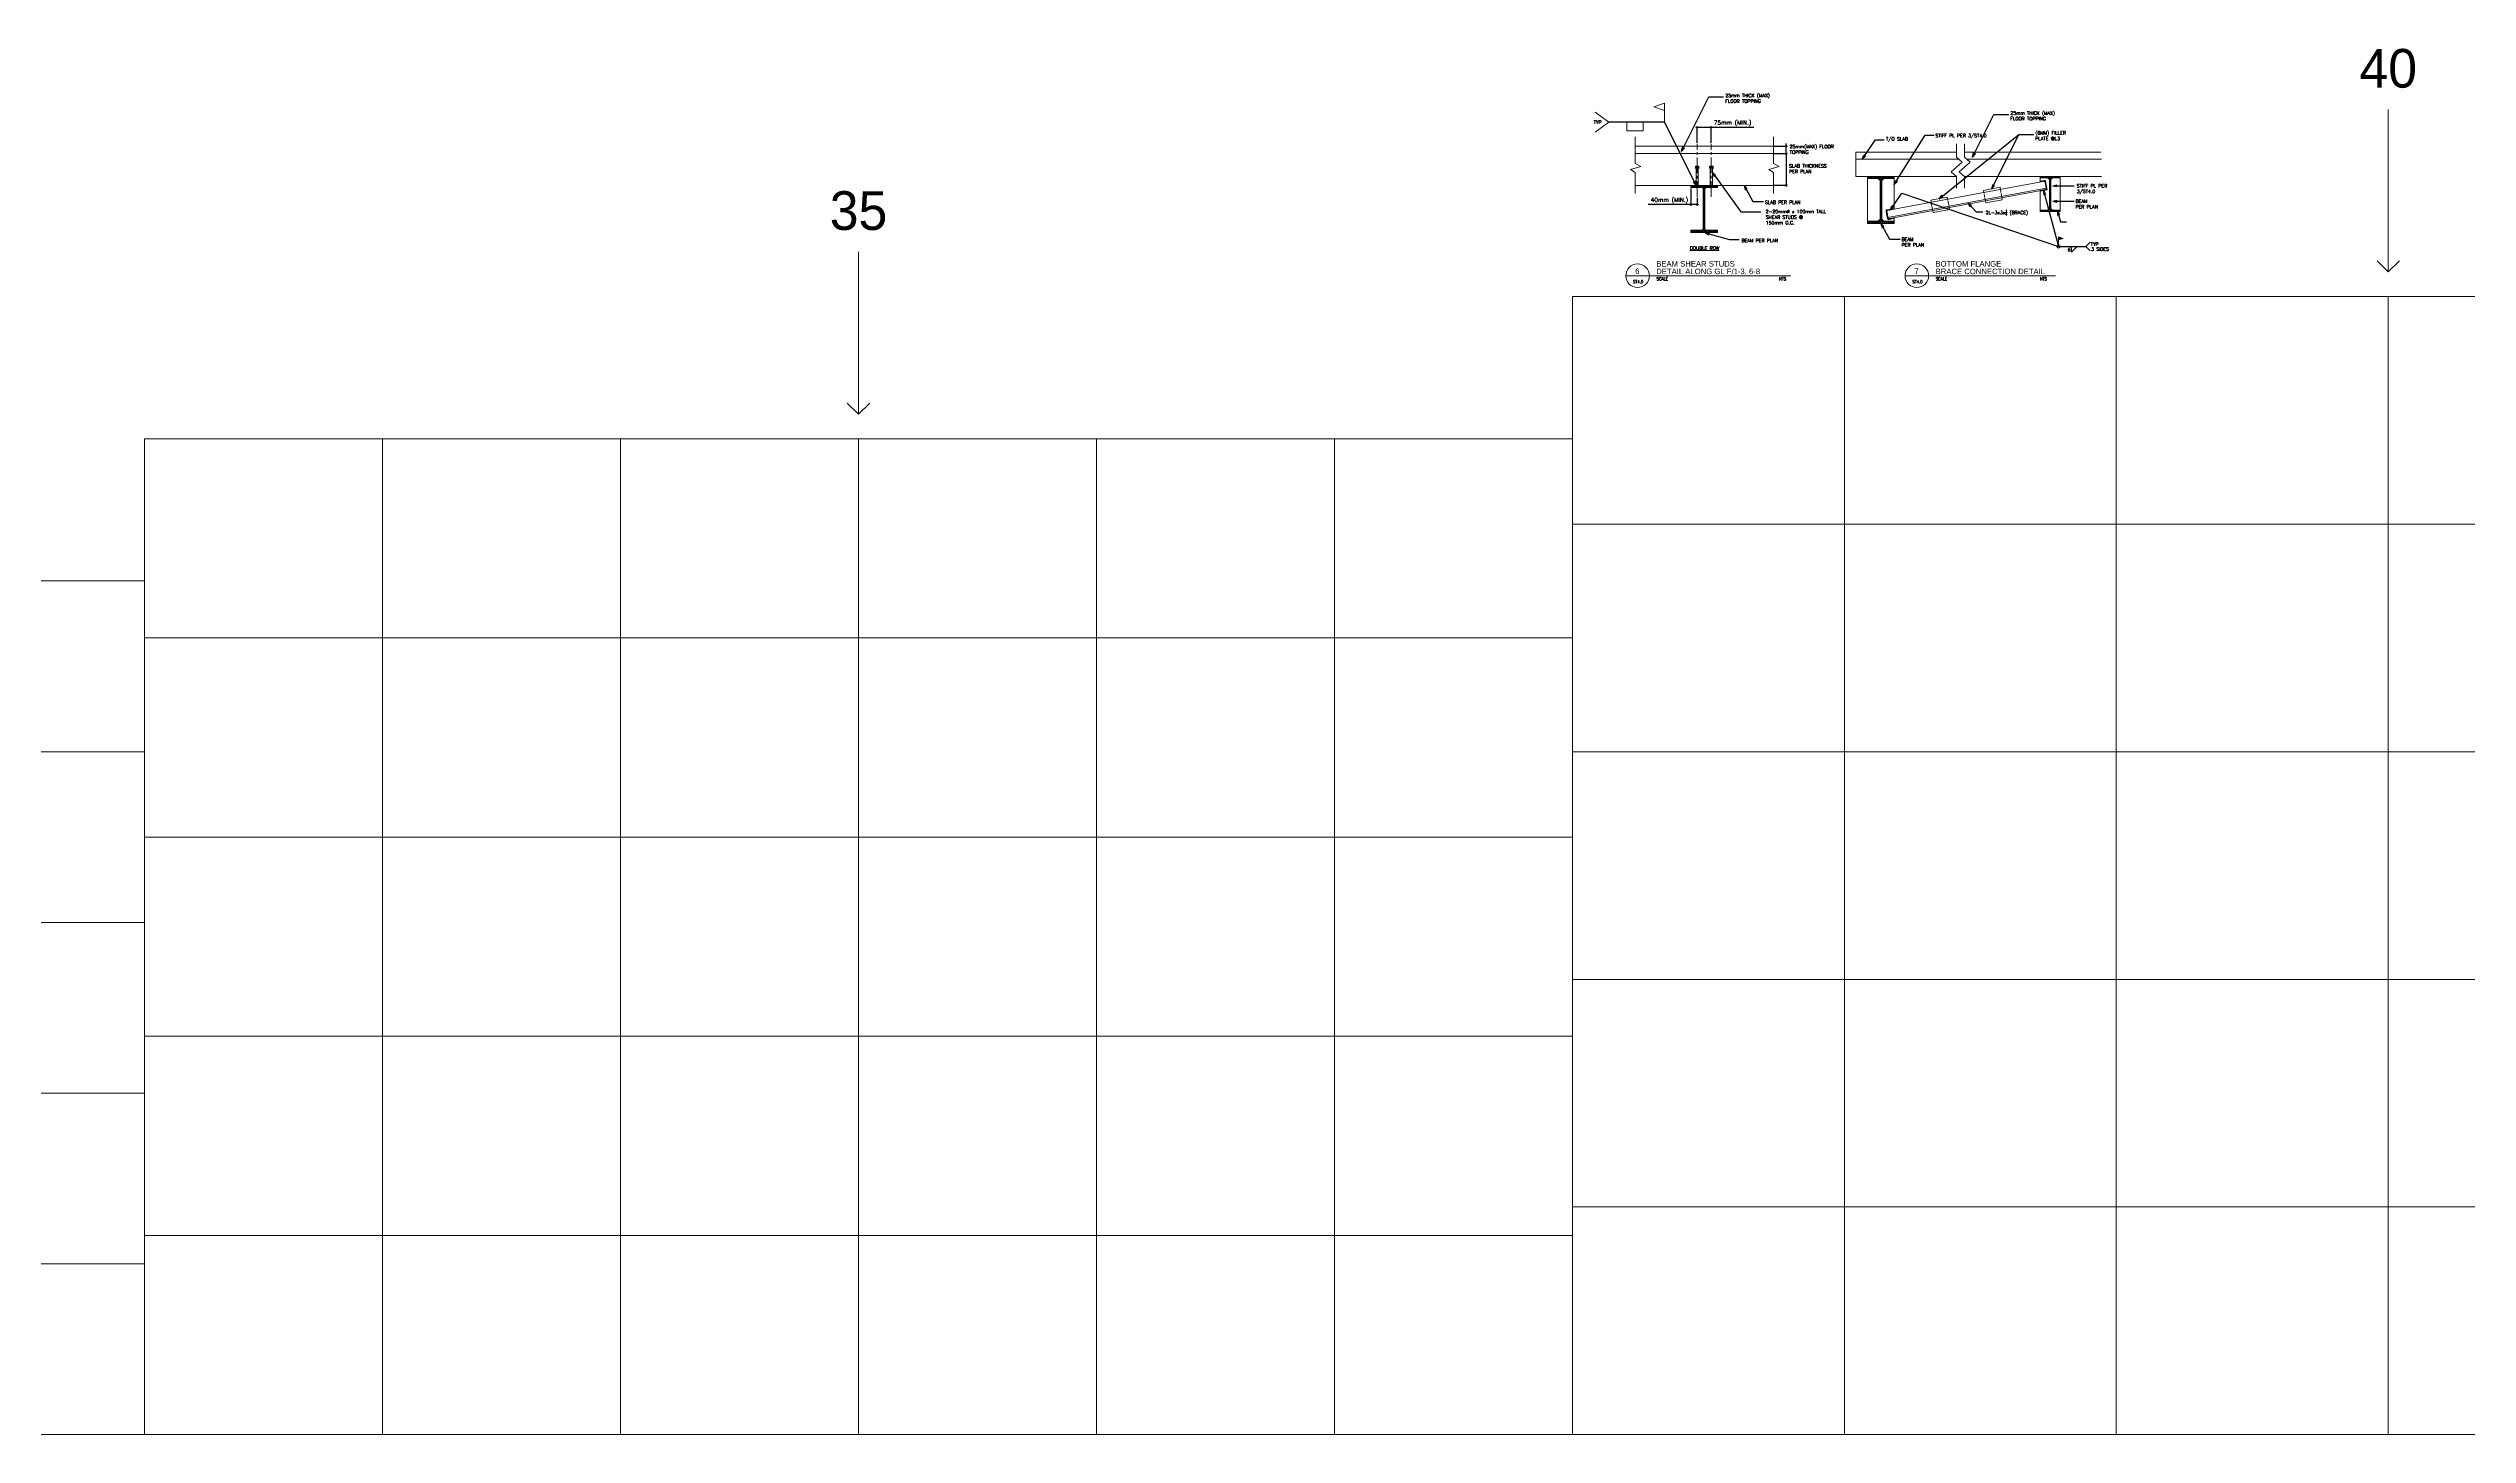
# Model space of a CAD drawing. Header units: millimetres. Extents: x -14320 to 437400, y -59080 to 73710.
# Drawn here: x 99766 to 157411, y 0 to 33030 of the extents above; entities that cross this region are included whole.
import ezdxf
from ezdxf.enums import TextEntityAlignment as Align

# ---------------------------------------------------------------- set-up
doc = ezdxf.new("R2010")
doc.units = ezdxf.units.MM
doc.header["$LTSCALE"] = 10
doc.header["$MEASUREMENT"] = 0
doc.linetypes.add('CENTER2', pattern=[1.125, 0.75, -0.125, 0.125, -0.125])
doc.linetypes.add('DASHED', pattern=[0.75, 0.5, -0.25])
for name, color, linetype, lineweight in [('.1 - NUMBER 8', 8, 'Continuous', 9), ('.2 - RED', 1, 'Continuous', 20), ('HATCH', 8, 'Continuous', 5), ('PLANTERS', 63, 'Continuous', 9), ('S-Anno-Text', 52, 'Continuous', 15), ('S-ANNO-WELD', 1, 'Continuous', 9), ('S-BEAM-IDEN', 2, 'Continuous', 9), ('S-DETL-LN03', 3, 'Continuous', 9), ('S-DETL-LN8', 8, 'Continuous', 9), ('S-DETL-PATT', 9, 'Continuous', 9)]:
    doc.layers.add(name, color=color, linetype=linetype, lineweight=lineweight)
doc.layers.add('S-DETL-GRID', color=62, linetype='Continuous', lineweight=9, plot=False)
doc.styles.add('1', font='simplex.shx', dxfattribs={"width": 0.85, "height": 40})
doc.styles.add('2', font='simplex.shx', dxfattribs={"width": 0.95, "height": 40})
doc.styles.add('80', font='simplex.shx', dxfattribs={"height": 40})
doc.styles.add('ROMANS12', font='ROMANS.shx', dxfattribs={"height": 1.125})
doc.styles.add('ROMANSX', font='ROMANS.shx', dxfattribs={"height": 0.09375})
doc.styles.add('SHEETNAME', font='simplex.shx', dxfattribs={"width": 0.75, "height": 200})
doc.styles.add('TITLE1', font='HELV.shx', dxfattribs={"height": 500})
doc.dimstyles.new('didm40', dxfattribs={"dimtxt": 80, "dimasz": 0.5, "dimexe": 20, "dimexo": 20, "dimgap": 20, "dimtad": 1, "dimdec": 0, "dimrnd": 1, "dimdsep": 46, "dimtxsty": '80', "dimblk1": 'ESCADIM_ARW', "dimblk2": 'ESCADIM_ARW', "dimsah": 1, "dimcen": 50, "dimclrd": 1, "dimclre": 1, "dimclrt": 52, "dimadec": 0, "dimazin": 0, "dimtfac": 1, "dimtdec": 0, "dimtofl": 0, "dimtmove": 0, "dimatfit": 3, "dimldrblk": 'ESCADIM_ARW', "dimfxl": 1, "dimtolj": 1, "dimtzin": 0, "dimarcsym": 0})
doc.dimstyles.new('ESCA_ARW$7', dxfattribs={"dimtxt": 200, "dimasz": 1, "dimexe": 100, "dimexo": 100, "dimgap": 100, "dimtad": 1, "dimdec": 0, "dimrnd": 1, "dimdsep": 46, "dimtxsty": '1', "dimblk1": 'dim_arw', "dimblk2": 'dim_arw', "dimsah": 1, "dimcen": 50, "dimclrd": 1, "dimclre": 256, "dimclrt": 52, "dimadec": 0, "dimazin": 0, "dimtfac": 1, "dimtofl": 0, "dimtmove": 0, "dimatfit": 3, "dimldrblk": 'dim_arw', "dimfxl": 1, "dimtolj": 1, "dimtzin": 0, "dimarcsym": 0})

# ---------------------------------------------------------------- blocks, each defined once
blk = doc.blocks.new('dim_arw')
h = blk.add_hatch(color=256)
h.paths.add_polyline_path([(-126, 29), (0, 0), (-126, -29, -0.115681), (-133, 0, -0.115681)])
h.paths.add_polyline_path([(-249, 58), (-126, 29, 0.115681), (-133, 0, 0.115681), (-126, -29), (-249, -58)])
for p, q in [((0, 0), (-249, 58)), ((-249, 58), (-249, -58)), ((0, 0), (-249, -58))]:
    blk.add_line(p, q)
blk = doc.blocks.new('WELD AROUND_DYN')
at = {"layer": 'S-ANNO-WELD'}
blk.add_circle((0, 0), 0.0469, dxfattribs=at)
blk = doc.blocks.new('*U8')
at = {"layer": 'S-ANNO-WELD'}
blk.add_line((0, 0), (0, 0.225), dxfattribs=at)
blk.add_lwpolyline([(0, 0.182), (0, 0.268), (-0.13, 0.225), (0, 0.182)], dxfattribs=at)
blk.add_solid([(0, 0.182), (-0.13, 0.225), (0, 0.268)], dxfattribs=at)
blk = doc.blocks.new('*U11')
at = {"layer": 'S-ANNO-WELD'}
blk.add_lwpolyline([(0, 0), (0, -0.162), (0.162, 0)], dxfattribs=at)
blk = doc.blocks.new('ESCADIM_ARW')
at = {"color": 9}
blk.add_line((75, 0), (-75, 0), dxfattribs=at)
blk.add_circle((0, 0), 37.5, dxfattribs=at)
blk = doc.blocks.new('*D56')
at = {"layer": 'Defpoints', "color": 0, "transparency": 16777216}
for p in [(139390, 31150), (139052, 30757), (139390, 30757)]:
    blk.add_point(p, dxfattribs=at)
at = {"layer": 'S-BEAM-IDEN', "color": 1, "lineweight": -2, "transparency": 16777216}
for p, q in [((139052, 30777), (139052, 31170)), ((139053, 31150), (139390, 31150)), ((139390, 30777), (139390, 31170)), ((139390, 31150), (140402, 31150))]:
    blk.add_line(p, q, dxfattribs=at)
at = {"layer": 'S-BEAM-IDEN', "color": 1, "lineweight": -2, "transparency": 16777216, "xscale": 0.5, "yscale": 0.5, "zscale": 0.5, "rotation": 180}
blk.add_blockref('ESCADIM_ARW', (139052, 31150), dxfattribs=at)
at = {"layer": 'S-BEAM-IDEN', "color": 1, "lineweight": -2, "transparency": 16777216, "xscale": 0.5, "yscale": 0.5, "zscale": 0.5}
blk.add_blockref('ESCADIM_ARW', (139390, 31150), dxfattribs=at)
at = {"layer": 'S-BEAM-IDEN', "color": 52, "transparency": 16777216, "insert": (139896, 31246), "char_height": 100, "attachment_point": 5, "style": '80'}
blk.add_mtext('\\A1;75mm (MIN.)', dxfattribs=at)
blk = doc.blocks.new('*D57')
at = {"layer": 'Defpoints', "color": 0, "transparency": 16777216}
for p in [(138899, 29715), (139052, 29491), (138899, 29309)]:
    blk.add_point(p, dxfattribs=at)
at = {"layer": 'S-BEAM-IDEN', "color": 1, "lineweight": -2, "transparency": 16777216}
for p, q in [((138899, 29695), (138899, 29289)), ((139052, 29471), (139052, 29289)), ((138899, 29309), (137887, 29309)), ((139052, 29309), (138899, 29309))]:
    blk.add_line(p, q, dxfattribs=at)
at = {"layer": 'S-BEAM-IDEN', "color": 1, "lineweight": -2, "transparency": 16777216, "xscale": 0.5, "yscale": 0.5, "zscale": 0.5, "rotation": 180}
blk.add_blockref('ESCADIM_ARW', (138899, 29309), dxfattribs=at)
at = {"layer": 'S-BEAM-IDEN', "color": 1, "lineweight": -2, "transparency": 16777216, "xscale": 0.5, "yscale": 0.5, "zscale": 0.5}
blk.add_blockref('ESCADIM_ARW', (139052, 29309), dxfattribs=at)
at = {"layer": 'S-BEAM-IDEN', "color": 52, "transparency": 16777216, "insert": (138393, 29405), "char_height": 100, "attachment_point": 5, "style": '80'}
blk.add_mtext('\\A1;40mm (MIN.)', dxfattribs=at)
blk = doc.blocks.new('*D58')
at = {"layer": 'Defpoints', "color": 0, "transparency": 16777216}
for p in [(140869, 30522), (140869, 29767), (141177, 29767)]:
    blk.add_point(p, dxfattribs=at)
at = {"layer": 'S-BEAM-IDEN', "color": 1, "lineweight": -2, "transparency": 16777216}
for p, q in [((140889, 30522), (141197, 30522)), ((141177, 30522), (141177, 29767)), ((140889, 29767), (141197, 29767))]:
    blk.add_line(p, q, dxfattribs=at)
at = {"layer": 'S-BEAM-IDEN', "color": 1, "lineweight": -2, "transparency": 16777216, "xscale": 0.5, "yscale": 0.5, "zscale": 0.5}
for p, rotation in [((141177, 30522), 90), ((141177, 29767), 270)]:
    blk.add_blockref('ESCADIM_ARW', p, dxfattribs=dict(at, rotation=rotation))
at = {"layer": 'S-BEAM-IDEN', "color": 52, "transparency": 16777216, "insert": (141107, 30144), "char_height": 100, "attachment_point": 5, "rotation": 90, "style": '80'}
blk.add_mtext('\\A1;  ', dxfattribs=at)
blk = doc.blocks.new('*D55')
at = {"layer": 'Defpoints', "color": 0, "transparency": 16777216}
for p in [(140869, 30699), (141177, 30699), (140889, 30522)]:
    blk.add_point(p, dxfattribs=at)
at = {"layer": 'S-BEAM-IDEN', "color": 1, "lineweight": -2, "transparency": 16777216}
for p, q in [((140889, 30699), (141197, 30699)), ((141177, 30699), (141177, 30762)), ((141177, 30523), (141177, 30698)), ((140909, 30522), (141197, 30522))]:
    blk.add_line(p, q, dxfattribs=at)
at = {"layer": 'S-BEAM-IDEN', "color": 1, "lineweight": -2, "transparency": 16777216, "xscale": 0.5, "yscale": 0.5, "zscale": 0.5}
for p, rotation in [((141177, 30699), 90), ((141177, 30522), 270)]:
    blk.add_blockref('ESCADIM_ARW', p, dxfattribs=dict(at, rotation=rotation))

msp = doc.modelspace()

# ---------------------------------------------------------------- hatches: boundary and pattern name
at = {"layer": 'HATCH'}
h = msp.add_hatch(dxfattribs=at)
h.set_pattern_fill('ANSI37', color=256, scale=50, angle=15, style=0)
h.set_pattern_definition([(60, (-29170.9, 12306.3357), (-5.41265877, 3.125), []), (150, (-29170.9, 12306.3357), (-3.125, -5.41265877), [])])
h.paths.add_polyline_path([(147392, 29659.5), (147349.8, 29885.6), (147223.5, 29862), (147223.5, 29846.8), (147337.8, 29868.1), (147374.5, 29671.5), (147223.5, 29643.3), (147223.5, 29628.1)])
h.paths.add_polyline_path([(143593, 28950.5), (143750.1, 28979.8), (143750.1, 28995.1), (143605, 28968), (143568.3, 29164.6), (143750.1, 29198.6), (143750.1, 29213.8), (143550.8, 29176.6)])
at = {"layer": 'S-DETL-PATT'}
h = msp.add_hatch(dxfattribs=at)
h.set_pattern_fill('ANSI32', color=256, scale=106.666667, style=0)
h.set_pattern_definition([(45, (135355.532, 27643.457), (-28.28427, 28.28427), []), (45, (135374.39, 27643.457), (-28.28427, 28.28427), [])])
edge = h.paths.add_edge_path()
edge.add_line((143750.1, 28909.5), (143500.2, 28909.5))
edge.add_arc((143500.2, 28959.5), 50, 180, 270.000716, ccw=False)
edge.add_line((143450.2, 28959.5), (143450.2, 29419.5))
edge.add_line((143450.2, 29419.5), (143450.1, 29879.5))
edge.add_arc((143500.1, 29879.5), 50, 90.000126, 180.000842, ccw=False)
edge.add_line((143500.1, 29929.5), (143750.1, 29929.5))
edge.add_line((143750.1, 29929.5), (143750.1, 29979.5))
edge.add_line((143750.1, 29979.5), (143110.1, 29979.5))
edge.add_line((143110.1, 29979.5), (143110.1, 29929.5))
edge.add_line((143110.1, 29929.5), (143360.1, 29929.5))
edge.add_arc((143360.1, 29879.5), 50, 0.000842, 90.000716, ccw=False)
edge.add_line((143410.1, 29879.5), (143410.2, 29419.5))
edge.add_line((143410.2, 29419.5), (143410.2, 28959.5))
edge.add_arc((143360.2, 28959.5), 50, -89.999874, 0, ccw=False)
edge.add_line((143360.2, 28909.5), (143110.1, 28909.5))
edge.add_line((143110.1, 28909.5), (143110.1, 28859.5))
edge.add_line((143110.1, 28859.5), (143750.1, 28859.5))
edge.add_line((143750.1, 28859.5), (143750.1, 28909.5))
h = msp.add_hatch(dxfattribs=at)
h.set_pattern_fill('ANSI32', color=256, scale=80, style=0)
h.set_pattern_definition([(45, (141407.542, 28227.477), (-21.2132, 21.2132), []), (45, (141421.684, 28227.477), (-21.2132, 21.2132), [])])
edge = h.paths.add_edge_path()
edge.add_line((147703.5, 29177), (147516, 29177))
edge.add_arc((147516, 29214.5), 37.5, 180, 270.000716, ccw=False)
edge.add_line((147478.5, 29214.5), (147478.5, 29559.5))
edge.add_line((147478.5, 29559.5), (147478.5, 29904.5))
edge.add_arc((147516, 29904.5), 37.5, 90.000126, 180.000842, ccw=False)
edge.add_line((147516, 29942), (147703.5, 29942))
edge.add_line((147703.5, 29942), (147703.5, 29979.5))
edge.add_line((147703.5, 29979.5), (147223.5, 29979.5))
edge.add_line((147223.5, 29979.5), (147223.5, 29942))
edge.add_line((147223.5, 29942), (147411, 29942))
edge.add_arc((147411, 29904.5), 37.5, 0.000842, 90.000716, ccw=False)
edge.add_line((147448.5, 29904.5), (147448.5, 29559.5))
edge.add_line((147448.5, 29559.5), (147448.5, 29214.5))
edge.add_arc((147411, 29214.5), 37.5, -89.999874, 0, ccw=False)
edge.add_line((147411, 29177), (147223.5, 29177))
edge.add_line((147223.5, 29177), (147223.5, 29139.5))
edge.add_line((147223.5, 29139.5), (147703.5, 29139.5))
edge.add_line((147703.5, 29139.5), (147703.5, 29177))

# ---------------------------------------------------------------- linework, layer by layer
at = {"layer": '.1 - NUMBER 8', "linetype": 'CENTER2', "ltscale": 50}
for p, q in [((139052.1, 29490.7), (139052.1, 30757.2)), ((139390.2, 29490.7), (139390.2, 30757.2))]:
    msp.add_line(p, q, dxfattribs=at)
at = {"layer": '.2 - RED'}
for points in [[(143410.1, 29880.7), (143360, 29929.5), (143110.1, 29929.5), (143110.1, 28909.5), (143360.2, 28909.5), (143410.2, 28959.5)], [(147478.5, 29905.4), (147516.1, 29942), (147703.5, 29942), (147703.5, 29177), (147516, 29177), (147478.5, 29214.5)]]:
    msp.add_lwpolyline(points, close=True, dxfattribs=at)
for points in [[(143750.1, 28995.1), (143750.1, 28909.5), (143500.1, 28909.5), (143450.1, 28959.5), (143450.2, 29880.7), (143500.3, 29929.5), (143750.1, 29929.5), (143750.1, 29198.6)], [(147223.5, 29643.3), (147223.5, 29177), (147411, 29177), (147448.5, 29214.5), (147448.5, 29905.4), (147410.9, 29942), (147223.5, 29942), (147223.5, 29846.8)]]:
    msp.add_lwpolyline(points, dxfattribs=at)
at = {"layer": 'PLANTERS', "color": 2, "ltscale": 800}
for p, q in [((138274.2, 31726.6), (138022.7, 31636.6)), ((138274.2, 31270.1), (138274.2, 31726.6)), ((136951.2, 31270.1), (136624.2, 31509.6)), ((136951.2, 31270.1), (136624.2, 31030.6)), ((137378.2, 31270.1), (137378.2, 31068.1)), ((137768.2, 31068.1), (137768.2, 31270.1)), ((138274.2, 31546.6), (138022.7, 31636.6)), ((137378.2, 31068.1), (137768.2, 31068.1)), ((137573.7, 30922.5), (137573.7, 30287.5)), ((140868.7, 30698.6), (137573.7, 30698.6)), ((140868.7, 30922.5), (140868.7, 30287.5)), ((145231.5, 30558.1), (142833.5, 30558.1)), ((145231.5, 30754.5), (145231.5, 30441)), ((145423, 30754.5), (145423, 30441)), ((148672.5, 30558.1), (145423, 30558.1)), ((137708.7, 30217), (137467.7, 30146.5)), ((137467.7, 30146.5), (137573.7, 30076)), ((140868.7, 30522), (137573.7, 30522)), ((137573.7, 30287.5), (137708.7, 30217)), ((137573.7, 30076), (137573.7, 29576)), ((139099.6, 30184.7), (139003.6, 30184.7)), ((139003.6, 30174.7), (139003.6, 30184.7)), ((139099.6, 30174.7), (139003.6, 30174.7)), ((139012.1, 30174.7), (139012.1, 30224.7)), ((139092.1, 30224.7), (139012.1, 30224.7)), ((139027.1, 29769.2), (139027.1, 30174.7)), ((139033.1, 30174.7), (139033.1, 30224.7)), ((139071.1, 30174.7), (139071.1, 30224.7)), ((139077.1, 29769.2), (139077.1, 30174.7)), ((139092.1, 30174.7), (139092.1, 30224.7)), ((139099.6, 30174.7), (139099.6, 30184.7)), ((139342.7, 30184.7), (139438.7, 30184.7)), ((139342.7, 30174.7), (139342.7, 30184.7)), ((139342.7, 30174.7), (139438.7, 30174.7)), ((139350.2, 30174.7), (139350.2, 30224.7)), ((139350.2, 30224.7), (139430.2, 30224.7)), ((139365.2, 29769.2), (139365.2, 30174.7)), ((139371.2, 30174.7), (139371.2, 30224.7)), ((139409.2, 30174.7), (139409.2, 30224.7)), ((139415.2, 29769.2), (139415.2, 30174.7)), ((139430.2, 30174.7), (139430.2, 30224.7)), ((139438.7, 30174.7), (139438.7, 30184.7)), ((141003.7, 30217), (140762.7, 30146.5)), ((140762.7, 30146.5), (140868.7, 30076)), ((140868.7, 30287.5), (141003.7, 30217)), ((140868.7, 30076), (140868.7, 29576)), ((142833.5, 29979.5), (142833.5, 30392.5)), ((142833.5, 30392.5), (145285.5, 30392.5)), ((142833.5, 29979.5), (145231.5, 29979.5)), ((145364, 30322), (145103, 30090)), ((145103, 30090), (145231.5, 29979.5)), ((145231.5, 30441), (145364, 30322)), ((145231.5, 29979.5), (145231.5, 29701.5)), ((145555.5, 30322), (145294.5, 30090)), ((145294.5, 30090), (145423, 29979.5)), ((145423, 30441), (145555.5, 30322)), ((145423, 29979.5), (148686.5, 29979.5)), ((145423, 29979.5), (145423, 29701.5)), ((145477, 30392.5), (148686.5, 30392.5)), ((140868.7, 29766.5), (137573.7, 29766.5)), ((143568.3, 29164.6), (147337.8, 29868.1)), ((143599.5, 28997.5), (147369, 29701)), ((143605, 28968), (147374.5, 29671.5)), ((147374.5, 29671.5), (147337.8, 29868.1)), ((143605, 28968), (143568.3, 29164.6))]:
    msp.add_line(p, q, dxfattribs=at)
at = {"layer": 'S-Anno-Text', "color": 1}
for p, q in [((137351.6, 27612.8), (141288.4, 27612.8)), ((144005.3, 27612.8), (147594.7, 27612.8))]:
    msp.add_line(p, q, dxfattribs=at)
for centre in [(137632.9, 27612.8), (144286.6, 27612.8)]:
    msp.add_circle(centre, 281.2, dxfattribs=at)
at = {"layer": 'S-ANNO-WELD'}
msp.add_lwpolyline([(148414.4, 28414.6), (148310.6, 28310.8), (148414.4, 28207)], dxfattribs=at)
at = {"layer": 'S-BEAM-IDEN'}
msp.add_line((142833.5, 30392.5), (142833.5, 30558.1), dxfattribs=at)
for points in [[(144628.2, 29362.4), (144619, 29411.6), (145012.2, 29485), (145021.4, 29435.8)], [(145884.7, 29596.9), (145875.5, 29646.1), (146268.7, 29719.5), (146277.9, 29670.3)], [(146314.6, 29473.7), (146323.8, 29424.6), (145930.6, 29351.2), (145921.4, 29400.3)], [(145058.1, 29239.2), (145067.3, 29190.1), (144674.1, 29116.7), (144664.9, 29165.8)]]:
    msp.add_lwpolyline(points, dxfattribs=at)
at = {"layer": 'S-DETL-GRID'}
for p, q in [((142560, 27120), (142560, 0)), ((149040, 27120), (149040, 0)), ((155520, 27120), (155520, 0)), ((107730, 23730), (107730, 0)), ((113400, 23730), (113400, 0)), ((119070, 23730), (119070, 0)), ((124740, 23730), (124740, 0)), ((130410, 23730), (130410, 0)), ((174960, 21696), (136080, 21696)), ((136080, 18984), (102060, 18984)), ((102060, 16272), (72900, 16272)), ((174960, 16272), (136080, 16272)), ((136080, 14238), (102060, 14238)), ((102060, 12204), (72900, 12204)), ((174960, 10848), (136080, 10848)), ((136080, 9492), (102060, 9492)), ((102060, 8136), (72900, 8136)), ((174960, 5424), (136080, 5424)), ((136080, 4746), (102060, 4746)), ((102060, 4068), (72900, 4068))]:
    msp.add_line(p, q, dxfattribs=at)
for points in [[(155520, 31574.4), (155520, 27702.3), (155253.2, 27969)], [(155520, 31574.4), (155520, 27702.3), (155786.8, 27969)], [(119070, 28184.4), (119070, 24312.3), (118803.2, 24579)], [(119070, 28184.4), (119070, 24312.3), (119336.8, 24579)]]:
    msp.add_lwpolyline(points, dxfattribs=at)
at = {"layer": 'S-DETL-GRID', "color": 252}
for points in [[(136080, 27120), (174960, 27120), (174960, 0), (136080, 0)], [(72900, 20340), (102060, 20340), (102060, 0), (72900, 0)]]:
    msp.add_lwpolyline(points, close=True, dxfattribs=at)
at = {"layer": 'S-DETL-GRID'}
msp.add_lwpolyline([(102060, 23730), (136080, 23730), (136080, 0), (102060, 0)], close=True, dxfattribs=at)
at = {"layer": 'S-DETL-LN03'}
for p, q in [((139538.8, 29765), (138898.8, 29765)), ((138898.8, 29765), (138898.8, 29715)), ((138898.8, 29715), (139148.8, 29715)), ((139198.8, 29665), (139198.8, 29205)), ((139238.8, 29205), (139238.8, 29665)), ((139288.8, 29715), (139538.8, 29715)), ((139538.8, 29715), (139538.8, 29765)), ((139198.8, 29205), (139198.8, 28745)), ((139238.8, 28745), (139238.8, 29205)), ((139148.8, 28695), (138898.8, 28695)), ((138898.8, 28695), (138898.8, 28645)), ((138898.8, 28645), (139538.8, 28645)), ((139538.8, 28695), (139288.8, 28695)), ((139538.8, 28645), (139538.8, 28695))]:
    msp.add_line(p, q, dxfattribs=at)
for points in [[(143750.1, 28909.5), (143500.2, 28909.5, -0.4142172), (143450.2, 28959.5), (143450.2, 29419.5), (143450.1, 29879.5, -0.4142172), (143500.1, 29929.5), (143750.1, 29929.5), (143750.1, 29979.5), (143110.1, 29979.5), (143110.1, 29929.5), (143360.1, 29929.5, -0.4142129), (143410.1, 29879.5), (143410.2, 29419.5), (143410.2, 28959.5, -0.4142129), (143360.2, 28909.5), (143110.1, 28909.5), (143110.1, 28859.5), (143750.1, 28859.5)], [(147703.5, 29177), (147516, 29177, -0.4142172), (147478.5, 29214.5), (147478.5, 29559.5), (147478.5, 29904.5, -0.4142172), (147516, 29942), (147703.5, 29942), (147703.5, 29979.5), (147223.5, 29979.5), (147223.5, 29942), (147411, 29942, -0.4142129), (147448.5, 29904.5), (147448.5, 29559.5), (147448.5, 29214.5, -0.4142129), (147411, 29177), (147223.5, 29177), (147223.5, 29139.5), (147703.5, 29139.5)]]:
    msp.add_lwpolyline(points, format="xyb", close=True, dxfattribs=at)
for centre, start, end in [((139148.8, 29665), 0.000842, 90.000716), ((139288.8, 29665), 90.000126, 180.000842), ((139148.8, 28745), 270.000126, 0), ((139288.8, 28745), 180, 270.000716)]:
    msp.add_arc(centre, 50, start, end, dxfattribs=at)
at = {"layer": 'S-DETL-LN8', "linetype": 'DASHED', "ltscale": 5}
for points in [[(145021.4, 29435.8), (145058.1, 29239.2)], [(145921.4, 29400.3), (145884.7, 29596.9)], [(146277.9, 29670.3), (146314.6, 29473.7)], [(144664.9, 29165.8), (144628.2, 29362.4)]]:
    msp.add_lwpolyline(points, dxfattribs=at)
at = {"layer": 'S-DETL-PATT'}
for p, q in [((138898.8, 29724.9), (138939, 29765)), ((138898.8, 29762.6), (138901.3, 29765)), ((138907.8, 29715), (138957.8, 29765)), ((138945.5, 29715), (138995.5, 29765)), ((138964.4, 29715), (139014.4, 29765)), ((139002.1, 29715), (139052.1, 29765)), ((139021, 29715), (139071, 29765)), ((139058.7, 29715), (139108.7, 29765)), ((139077.5, 29715), (139127.5, 29765)), ((139115.2, 29715), (139165.2, 29765)), ((139134.1, 29715), (139184.1, 29765)), ((139168, 29711.2), (139221.8, 29765)), ((139179.9, 29704.2), (139240.7, 29765)), ((139195.7, 29682.4), (139278.4, 29765)), ((139198.8, 29666.6), (139297.2, 29765)), ((139198.8, 29628.9), (139239, 29669.1)), ((139198.8, 29610.1), (139238.8, 29650.1)), ((139198.8, 29572.3), (139238.8, 29612.3)), ((139198.8, 29553.5), (139238.8, 29593.5)), ((139198.8, 29515.8), (139238.8, 29555.8)), ((139198.8, 29496.9), (139238.8, 29536.9)), ((139198.8, 29459.2), (139238.8, 29499.2)), ((139198.8, 29440.4), (139238.8, 29480.3)), ((139198.8, 29402.6), (139238.8, 29442.6)), ((139198.8, 29383.8), (139238.8, 29423.8)), ((139284.8, 29714.9), (139335, 29765)), ((139303.8, 29715), (139353.8, 29765)), ((139341.5, 29715), (139391.5, 29765)), ((139360.4, 29715), (139410.4, 29765)), ((139398.1, 29715), (139448.1, 29765)), ((139416.9, 29715), (139466.9, 29765)), ((139454.7, 29715), (139504.7, 29765)), ((139473.5, 29715), (139523.5, 29765)), ((139511.2, 29715), (139538.8, 29742.6)), ((139530.1, 29715), (139538.8, 29723.8)), ((139198.8, 29346.1), (139238.8, 29386.1)), ((139198.8, 29327.2), (139238.8, 29367.2)), ((139198.8, 29289.5), (139238.8, 29329.5)), ((139198.8, 29270.6), (139238.8, 29310.6)), ((139198.8, 29232.9), (139238.8, 29272.9)), ((139198.8, 29214.1), (139238.8, 29254.1)), ((139198.8, 29176.4), (139238.8, 29216.4)), ((139198.8, 29157.5), (139238.8, 29197.5)), ((139198.8, 29119.8), (139238.8, 29159.8)), ((139198.8, 29100.9), (139238.8, 29140.9)), ((139198.8, 29063.2), (139238.8, 29103.2)), ((139198.8, 29044.4), (139238.8, 29084.4)), ((139198.8, 29006.7), (139238.8, 29046.7)), ((139198.8, 28987.8), (139238.8, 29027.8)), ((139198.8, 28950.1), (139238.8, 28990.1)), ((139198.8, 28931.2), (139238.8, 28971.2)), ((139198.8, 28893.5), (139238.8, 28933.5)), ((139198.8, 28874.7), (139238.8, 28914.7)), ((139198.8, 28837), (139238.8, 28877)), ((139198.8, 28818.1), (139238.8, 28858.1)), ((138898.8, 28650.1), (138943.8, 28695)), ((138898.8, 28687.8), (138906.1, 28695)), ((138912.6, 28645), (138962.6, 28695)), ((138950.3, 28645), (139000.3, 28695)), ((138969.2, 28645), (139019.2, 28695)), ((139006.9, 28645), (139056.9, 28695)), ((139025.8, 28645), (139075.8, 28695)), ((139063.5, 28645), (139113.5, 28695)), ((139082.3, 28645), (139132.3, 28695)), ((139120.1, 28645), (139238.8, 28763.8)), ((139138.9, 28645), (139238.8, 28745)), ((139176.6, 28645), (139247.9, 28716.3)), ((139195.5, 28645), (139257, 28706.5)), ((139198.8, 28780.4), (139238.8, 28820.4)), ((139198.8, 28761.5), (139238.8, 28801.5)), ((139233.2, 28645), (139283.5, 28695.3)), ((139252, 28645), (139302, 28695)), ((139289.8, 28645), (139339.8, 28695)), ((139308.6, 28645), (139358.6, 28695)), ((139346.3, 28645), (139396.3, 28695)), ((139365.2, 28645), (139415.2, 28695)), ((139402.9, 28645), (139452.9, 28695)), ((139421.8, 28645), (139471.8, 28695)), ((139459.5, 28645), (139509.5, 28695)), ((139478.3, 28645), (139528.3, 28695)), ((139516, 28645), (139538.8, 28667.8)), ((139534.9, 28645), (139538.8, 28649))]:
    msp.add_line(p, q, dxfattribs=at)

# ---------------------------------------------------------------- block references
at = {"layer": 'S-ANNO-WELD'}
for name, p, xscale, yscale, zscale in [('WELD AROUND_DYN', (147664.6, 28310.8), 853.3333333333721, 853.3333333333721, 853.3333333333721), ('*U8', (147664.6, 28310.8), -853.3333333333721, 853.3333333333139, 853.3333333333334), ('*U11', (147969, 28310.8), 853.3333333333721, 853.3333333333721, 853.3333333333721)]:
    msp.add_blockref(name, p, dxfattribs=dict(at, xscale=xscale, yscale=yscale, zscale=zscale))

# ---------------------------------------------------------------- texts
at = {"layer": 'S-Anno-Text', "color": 5, "style": 'TITLE1'}
for s, p in [('6', (137626.9, 27655.3)), ('7', (144280.6, 27655.3))]:
    msp.add_text(s, height=131.2, dxfattribs=at).set_placement(p, align=Align.CENTER)
for s, p in [('BEAM SHEAR STUDS', (138076.8, 27831)), ('DETAIL ALONG GL F/1-3, 6-8', (138076.8, 27651)), ('BOTTOM FLANGE', (144730.5, 27831)), ('BRACE CONNECTION DETAIL', (144735.2, 27651))]:
    msp.add_text(s, height=131.25, dxfattribs=at).set_placement(p)
at = {"layer": 'S-Anno-Text', "style": 'SHEETNAME', "width": 0.75}
for p in [(137648.6, 27433.6), (144302.3, 27433.6)]:
    msp.add_text('ST4.0', height=75, dxfattribs=at).set_placement(p, align=Align.CENTER)
at = {"layer": 'S-Anno-Text', "style": '2', "width": 0.85}
for p in [(138082.9, 27500.3), (144736.6, 27500.3)]:
    msp.add_text('SCALE', height=75, dxfattribs=at).set_placement(p)
for p in [(141173.5, 27500.3), (147386.8, 27500.3)]:
    msp.add_text('NTS', height=75, dxfattribs=at).set_placement(p, align=Align.RIGHT)
at = {"layer": 'S-Anno-Text', "char_height": 80}
for s, insert, width, attachment_point, style in [('25mm THICK (MAX) FLOOR TOPPING', (139722, 31946.8), 1378.346, 1, 'ROMANS12'), ('TYP', (136588.2, 31310.6), 1378.346, 1, 'ROMANS12'), ('25mm THICK (MAX) FLOOR TOPPING', (146515.4, 31529.4), 1378.346, 1, 'ROMANS12'), ('25mm(MAX) FLOOR TOPPING', (141258.4, 30730.5), 1378.346, 1, 'ROMANS12'), ('T/O SLAB', (143553.6, 30912.1), 1378.346, 1, 'ROMANS12'), ('STIFF PL PER 3/ST4.0', (144731, 30992), 1378.346, 1, 'ROMANS12'), ('(6MM) FILLER \\PPLATE @L3', (147112, 31054.5), 1378.346, 1, 'ROMANS12'), ('SLAB THICKNESS \\PPER PLAN', (141243.3, 30269), 1378.346, 1, 'ROMANS12'), ('SLAB PER PLAN', (140666.7, 29401.5), 1378.346, 1, 'ROMANS12'), ('BEAM \\PPER PLAN', (148070.5, 29427.7), 1378.346, 1, 'ROMANS12'), ('STIFF PL PER \\P3/ST4.0', (148098.8, 29795.7), 1378.346, 1, 'ROMANS12'), ('2-20mm%%C x 100mm TALL \\PSHEAR STUDS @ 150mm O.C.', (140687.9, 29181.4), 1378.346, 1, 'ROMANS12'), ('\\A1;2L-3x3x{\\H0.7x;\\S1/4;} (BRACE)', (145925, 29183.8), 1378.346, 1, 'ROMANS12'), ('{\\LDOUBLE ROW}', (138877.7, 28310.5), 1378.346, 1, 'ROMANS12'), ('BEAM PER PLAN', (140111.7, 28491.8), 1378.346, 1, 'ROMANS12'), ('BEAM \\PPER PLAN', (143926.1, 28520), 1378.346, 1, 'ROMANS12'), ('6', (147882.3, 28232.3), 550.332, 4, 'ROMANSX'), ('TYP', (148432.1, 28363.2), 333.333, 4, 'ROMANSX'), ('3 SIDES', (148438.4, 28249.3), 550.332, 4, 'ROMANSX')]:
    msp.add_mtext(s, dxfattribs=dict(at, insert=insert, width=width, attachment_point=attachment_point, style=style))
at = {"layer": 'S-DETL-GRID'}
for s, p in [('40', (155520, 32094.4)), ('35', (119070, 28704.4))]:
    msp.add_text(s, height=921.78, dxfattribs=at).set_placement(p, align=Align.CENTER)

# ---------------------------------------------------------------- dimensions: what is measured, and where the dimension line sits
at = {"layer": 'S-BEAM-IDEN'}
for base, p1, p2, text, picture, middle in [((139390.2, 31149.5), (139052.1, 30757.2), (139390.2, 30757.2), '75mm (MIN.)', '*D56', (139896.5, 31245.7)), ((138898.8, 29309), (139052.1, 29490.7), (138898.8, 29715), '40mm (MIN.)', '*D57', (138392.6, 29405.2))]:
    dim = msp.add_linear_dim(base=base, p1=p1, p2=p2, text=text, dimstyle='didm40', dxfattribs=at)
    dim.commit()
    dim.dimension.update_dxf_attribs({"geometry": picture, "text_midpoint": middle})
dim = msp.add_linear_dim(base=(141177.1, 30698.6), p1=(140888.7, 30522), p2=(140868.7, 30698.6), angle=90, text=' ', dimstyle='didm40', dxfattribs=at)
dim.commit()
dim.dimension.update_dxf_attribs({"geometry": '*D55', "text_midpoint": (141177.1, 30741.6), "dimtype": 160})
dim = msp.add_linear_dim(base=(141177.1, 29766.5), p1=(140868.7, 30522), p2=(140868.7, 29766.5), angle=90, text='  ', dimstyle='didm40', dxfattribs=at)
dim.commit()
dim.dimension.update_dxf_attribs({"geometry": '*D58', "text_midpoint": (141107.1, 30144.3)})

# ---------------------------------------------------------------- leaders
at = {"layer": 'S-Anno-Text'}
for points in [[(138682.1, 30575.1), (139329.3, 31874.2), (139681.8, 31874.2)], [(139031.2, 29769.6), (138274.2, 31270.1), (136951.2, 31270.1)], [(145615.8, 30439.2), (146122.8, 31456.8), (146475.3, 31456.8)], [(142988, 30392.5), (143298.5, 30847.5), (143509.5, 30847.5)], [(143750.1, 29788), (144482, 30966), (144700, 30966)], [(144815.6, 29448.3), (146719.4, 30981.9), (147071.9, 30981.9)], [(146072.1, 29682.8), (146719.4, 30981.9), (147071.9, 30981.9)], [(139415.2, 30074.5), (140090.9, 29133.8), (140570.9, 29135.5)], [(140171.7, 29761.5), (140376.2, 29383), (140633.2, 29383)], [(143656, 29181), (143925.8, 29582.6), (147664.6, 28310.8), (148310.6, 28310.8)], [(147307.2, 29643.7), (147664.6, 28310.8), (148310.6, 28310.8)], [(147525.9, 29758.3), (148036, 29758.3)], [(147525.9, 29388.7), (148036, 29388.7)], [(143430.1, 28859.5), (143634.6, 28481), (143891.6, 28481)], [(145500, 29350.8), (145703.5, 29137.8), (145862, 29137.8)], [(147635.9, 29158.5), (147707, 28893.5), (147853.5, 28893.5)], [(139240.2, 28636.9), (139819.2, 28476.4), (140054.2, 28476.4)]]:
    msp.add_leader(points, dimstyle='ESCA_ARW$7', override={"dimscale": 0.4}, dxfattribs=at)

doc.saveas('drawing.dxf')
